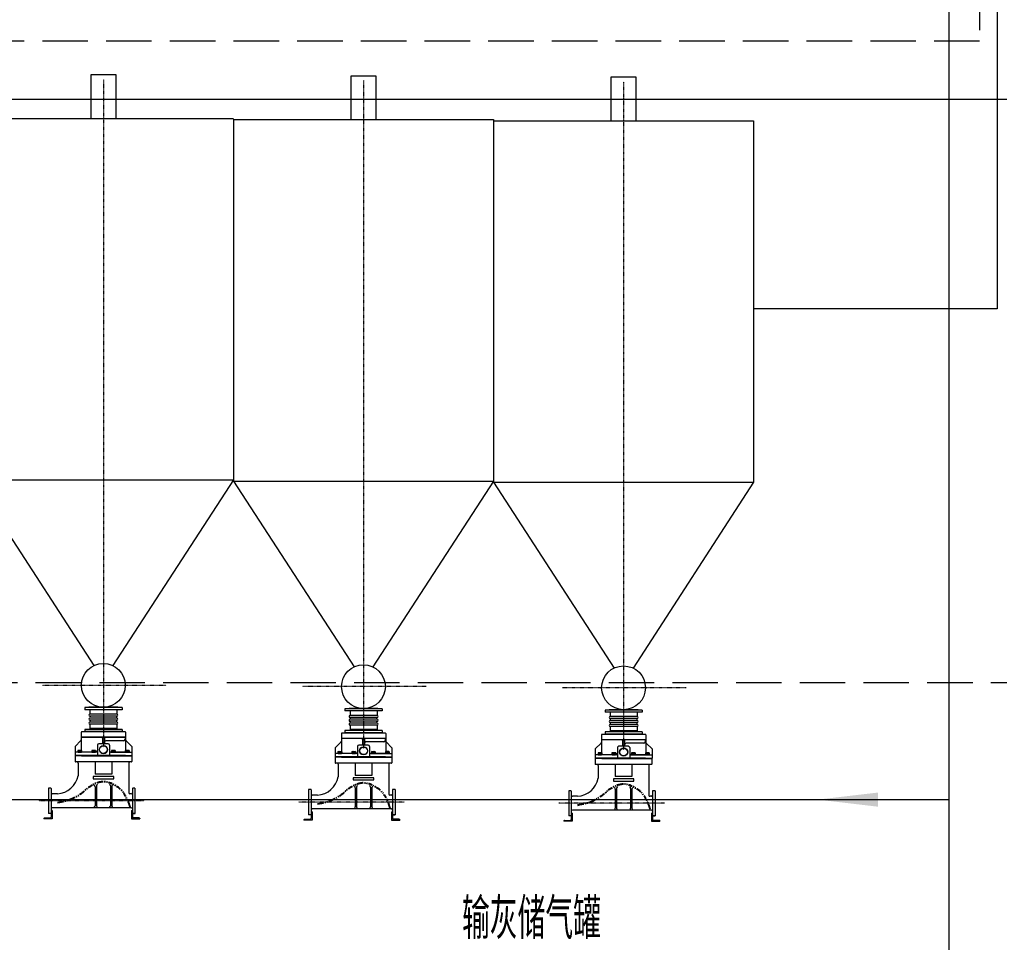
# Model space of a CAD drawing. Header units: millimetres. Extents: x -705761 to 1364679, y -410401 to 446404.
# Drawn here: x -507011 to -496240, y 84231 to 94373 of the extents above; entities that cross this region are included whole.
import ezdxf

# ---------------------------------------------------------------- set-up
doc = ezdxf.new("R2010")
doc.units = ezdxf.units.MM
for name, pattern in [('DASH', [0.35, 0.25, -0.1]), ('DGN Style 4', [2.461354, 1.229908, -0.614954, 0.001537, -0.614954]), ('PHANTOM', [63.5, 31.75, -6.35, 6.35, -6.35, 6.35, -6.35]), ('点画线', [18, 12, -2, 2, -2])]:
    doc.linetypes.add(name, pattern=pattern)
for name, color, linetype, lineweight in [('P', 5, 'PHANTOM', 25), ('中心线层', 1, '点画线', 18), ('图框', 7, 'Continuous', 13), ('细实线', 3, 'Continuous', 30), ('缺省', 7, 'Continuous', 0)]:
    doc.layers.add(name, color=color, linetype=linetype, lineweight=lineweight)
doc.styles.add('H225', font='bsdi_xw.shx', dxfattribs={"width": 0.7, "height": 225, "bigfont": 'bsdi_hz.shx'})

# ---------------------------------------------------------------- blocks, each defined once
blk = doc.blocks.new('CURVE')
at = {"layer": 'P'}
for points in [[(-6.69, 3.62), (-6.59, 3.73), (-6.43, 3.89)], [(-6.16, 4.14), (-6.03, 4.25), (-5.83, 4.42), (-5.61, 4.59), (-5.4, 4.75), (-5.17, 4.91), (-4.94, 5.06), (-4.73, 5.2)], [(-4.41, 5.4), (-4.24, 5.5), (-4.09, 5.59)], [(-3.76, 5.77), (-3.56, 5.89), (-3.43, 5.95)], [(-3.1, 6.12), (-2.88, 6.21), (-2.66, 6.31), (-2.45, 6.39), (-2.23, 6.47), (-2.02, 6.53), (-1.81, 6.59), (-1.78, 6.6)], [(-1.42, 6.69), (-1.41, 6.69), (-1.23, 6.73), (-1.06, 6.76), (-1.05, 6.77)], [(-0.68, 6.83), (-0.62, 6.84), (-0.5, 6.86), (-0.39, 6.88), (-0.31, 6.88)], [(0.07, 6.9), (0.09, 6.9), (0.19, 6.9), (0.29, 6.89), (0.39, 6.88), (0.5, 6.86), (0.62, 6.84), (0.76, 6.82), (0.9, 6.79), (1.06, 6.76), (1.23, 6.73), (1.41, 6.69), (1.61, 6.64), (1.81, 6.59), (2.02, 6.53), (2.23, 6.47), (2.4, 6.41)], [(2.75, 6.27), (2.88, 6.21), (3.09, 6.12)], [(3.43, 5.95), (3.56, 5.89), (3.77, 5.77)], [(4.1, 5.59), (4.24, 5.5), (4.48, 5.36), (4.71, 5.22), (4.94, 5.07), (5.16, 4.92), (5.37, 4.78), (5.53, 4.67)], [(5.83, 4.44), (5.92, 4.37), (6.08, 4.25), (6.13, 4.21)], [(6.41, 3.96), (6.45, 3.92), (6.57, 3.81), (6.69, 3.7), (6.69, 3.69)], [(-8.78, 0.19), (-8.68, 0.4), (-8.62, 0.53)], [(-8.46, 0.87), (-8.34, 1.1), (-8.29, 1.2)], [(-8.12, 1.54), (-8.11, 1.55), (-7.99, 1.76), (-7.87, 1.98), (-7.75, 2.19), (-7.62, 2.39), (-7.49, 2.59), (-7.4, 2.73)], [(-7.17, 3.04), (-7.07, 3.18), (-6.94, 3.34)], [(6.97, 3.44), (7.11, 3.32), (7.28, 3.17), (7.46, 3.02), (7.65, 2.87), (7.85, 2.71), (8.06, 2.56), (8.27, 2.41), (8.48, 2.26), (8.61, 2.17)], [(8.93, 1.96), (9.14, 1.84), (9.26, 1.76)], [(9.59, 1.57), (9.81, 1.45), (9.92, 1.39)], [(10.26, 1.21), (10.29, 1.2), (10.53, 1.07), (10.79, 0.94), (11.05, 0.81), (11.32, 0.69), (11.61, 0.56), (11.91, 0.44), (12.22, 0.32), (12.54, 0.2), (12.56, 0.2)], [(12.92, 0.08), (13.26, -0.02), (13.28, -0.02)], [(-9.68, -2.16), (-9.6, -2.04), (-9.53, -1.9), (-9.46, -1.74), (-9.4, -1.57), (-9.35, -1.38), (-9.29, -1.19), (-9.23, -0.98), (-9.16, -0.76), (-9.08, -0.53), (-8.99, -0.3), (-8.93, -0.15)], [(13.64, -0.12), (13.67, -0.13), (14.01, -0.21)], [(14.38, -0.3), (14.63, -0.36), (15.21, -0.49), (15.86, -0.62), (16.6, -0.77)]]:
    blk.add_lwpolyline(points, dxfattribs=at)

msp = doc.modelspace()

# ---------------------------------------------------------------- linework, layer by layer
at = {"color": 4, "lineweight": 15}
for p, q in [((-496794.7, 94771.19), (-496794.7, 85799.88)), ((-516607.79, 85799.88), (-496794.7, 85799.88)), ((-496794.7, 85799.88), (-496794.7, 76644.51))]:
    msp.add_line(p, q, dxfattribs=at)
at = {"lineweight": 15}
for p, q in [((-511668.32, 93499.71), (-492241.45, 93499.71)), ((-507519.08, 93286.56), (-504660.22, 93286.56)), ((-504660.22, 93273.24), (-504660.22, 89314.19)), ((-504660.22, 93273.24), (-501801.36, 93273.24)), ((-504660.22, 93273.24), (-504660.22, 89300.87)), ((-501801.36, 93273.24), (-501801.36, 89300.87)), ((-501801.36, 93259.92), (-501801.36, 89300.87)), ((-501801.36, 93259.92), (-498942.49, 93259.92)), ((-501801.36, 93259.92), (-501801.36, 89287.55)), ((-498942.49, 93259.92), (-498942.49, 89287.55)), ((-507519.08, 89314.19), (-506193.61, 87272.67)), ((-507519.08, 89314.19), (-504660.22, 89314.19)), ((-504660.22, 89314.19), (-505985.69, 87272.67)), ((-504660.22, 89300.87), (-503334.75, 87259.35)), ((-504660.22, 89300.87), (-501801.36, 89300.87)), ((-501801.36, 89300.87), (-503126.83, 87259.35)), ((-501801.36, 89287.55), (-500475.88, 87246.03)), ((-501801.36, 89287.55), (-498942.49, 89287.55)), ((-498942.49, 89287.55), (-500267.97, 87246.03)), ((-505885.06, 86811.36), (-506293.06, 86811.36)), ((-506293.06, 86811.36), (-506293.06, 86787.36)), ((-505930.65, 86814.96), (-506248.65, 86814.96)), ((-506248.65, 86814.96), (-506248.65, 86811.36)), ((-505930.65, 86814.96), (-505930.65, 86811.36)), ((-505885.06, 86811.36), (-505885.06, 86787.36)), ((-505885.06, 86787.36), (-506293.06, 86787.36)), ((-506237.54, 86787.36), (-506237.54, 86738.86)), ((-505940.58, 86738.86), (-506237.54, 86738.86)), ((-505940.58, 86717.26), (-506237.54, 86717.26)), ((-505940.58, 86787.36), (-505940.58, 86738.86)), ((-503026.2, 86798.04), (-503434.2, 86798.04)), ((-503434.2, 86798.04), (-503434.2, 86774.04)), ((-503026.2, 86774.04), (-503434.2, 86774.04)), ((-503071.79, 86801.64), (-503389.79, 86801.64)), ((-503389.79, 86801.64), (-503389.79, 86798.04)), ((-503378.68, 86774.04), (-503378.68, 86725.54)), ((-503081.71, 86725.54), (-503378.68, 86725.54)), ((-503081.71, 86703.94), (-503378.68, 86703.94)), ((-503081.71, 86774.04), (-503081.71, 86725.54)), ((-503071.79, 86801.64), (-503071.79, 86798.04)), ((-503026.2, 86798.04), (-503026.2, 86774.04)), ((-500167.33, 86784.72), (-500575.33, 86784.72)), ((-500575.33, 86784.72), (-500575.33, 86760.72)), ((-500167.33, 86760.72), (-500575.33, 86760.72)), ((-500212.93, 86788.32), (-500530.93, 86788.32)), ((-500530.93, 86788.32), (-500530.93, 86784.72)), ((-500519.81, 86760.72), (-500519.81, 86712.22)), ((-500222.85, 86712.22), (-500519.81, 86712.22)), ((-500222.85, 86760.72), (-500222.85, 86712.22)), ((-500212.93, 86788.32), (-500212.93, 86784.72)), ((-500167.33, 86784.72), (-500167.33, 86760.72)), ((-505940.58, 86695.66), (-506237.54, 86695.66)), ((-505940.58, 86674.06), (-506237.54, 86674.06)), ((-505940.58, 86652.46), (-506237.54, 86652.46)), ((-506237.54, 86630.86), (-506237.54, 86571.36)), ((-505940.58, 86630.86), (-506237.54, 86630.86)), ((-505940.58, 86630.86), (-505940.58, 86571.36)), ((-503081.71, 86682.34), (-503378.68, 86682.34)), ((-503081.71, 86660.74), (-503378.68, 86660.74)), ((-503081.71, 86639.14), (-503378.68, 86639.14)), ((-503378.68, 86617.54), (-503378.68, 86558.04)), ((-503081.71, 86617.54), (-503378.68, 86617.54)), ((-503081.71, 86617.54), (-503081.71, 86558.04)), ((-500222.85, 86690.62), (-500519.81, 86690.62)), ((-500222.85, 86669.02), (-500519.81, 86669.02)), ((-500222.85, 86647.42), (-500519.81, 86647.42)), ((-500222.85, 86625.82), (-500519.81, 86625.82)), ((-500519.81, 86604.22), (-500519.81, 86544.72)), ((-500222.85, 86604.22), (-500519.81, 86604.22)), ((-500222.85, 86604.22), (-500222.85, 86544.72)), ((-506332.9, 86539.95), (-506332.9, 86536.44)), ((-506332.9, 86539.95), (-506332.9, 86536.44)), ((-506332.9, 86536.44), (-506332.9, 86526.08)), ((-506332.9, 86526.08), (-506332.9, 86484.99)), ((-506332.9, 86492.89), (-506332.9, 86484.99)), ((-505849.03, 86543.76), (-506329.09, 86543.76)), ((-505885.06, 86571.36), (-506293.06, 86571.36)), ((-506293.06, 86571.36), (-506293.06, 86547.36)), ((-505885.06, 86547.36), (-506293.06, 86547.36)), ((-505940.58, 86582.86), (-506237.54, 86582.86)), ((-505885.06, 86571.36), (-505885.06, 86547.36)), ((-505845.22, 86539.95), (-505845.22, 86536.44)), ((-505845.22, 86539.95), (-505845.22, 86536.44)), ((-505845.22, 86536.44), (-505845.22, 86526.08)), ((-505845.22, 86526.08), (-505845.22, 86484.99)), ((-503474.04, 86526.63), (-503474.04, 86523.12)), ((-503474.04, 86526.63), (-503474.04, 86523.12)), ((-503474.04, 86523.12), (-503474.04, 86512.76)), ((-503474.04, 86512.76), (-503474.04, 86471.67)), ((-502990.17, 86530.44), (-503470.23, 86530.44)), ((-503026.2, 86558.04), (-503434.2, 86558.04)), ((-503434.2, 86558.04), (-503434.2, 86534.04)), ((-503026.2, 86534.04), (-503434.2, 86534.04)), ((-503081.71, 86569.54), (-503378.68, 86569.54)), ((-503026.2, 86558.04), (-503026.2, 86534.04)), ((-502986.36, 86526.63), (-502986.36, 86523.12)), ((-502986.36, 86526.63), (-502986.36, 86523.12)), ((-502986.36, 86523.12), (-502986.36, 86512.76)), ((-502986.36, 86512.76), (-502986.36, 86471.67)), ((-500615.17, 86513.31), (-500615.17, 86509.8)), ((-500615.17, 86513.31), (-500615.17, 86509.8)), ((-500615.17, 86509.8), (-500615.17, 86499.44)), ((-500615.17, 86499.44), (-500615.17, 86458.35)), ((-500131.3, 86517.12), (-500611.36, 86517.12)), ((-500167.33, 86544.72), (-500575.33, 86544.72)), ((-500575.33, 86544.72), (-500575.33, 86520.72)), ((-500167.33, 86520.72), (-500575.33, 86520.72)), ((-500222.85, 86556.22), (-500519.81, 86556.22)), ((-500167.33, 86544.72), (-500167.33, 86520.72)), ((-500127.49, 86513.31), (-500127.49, 86509.8)), ((-500127.49, 86513.31), (-500127.49, 86509.8)), ((-500127.49, 86509.8), (-500127.49, 86499.44)), ((-500127.49, 86499.44), (-500127.49, 86458.35)), ((-506336.25, 86448.17), (-506401.48, 86382.94)), ((-506401.48, 86382.94), (-506401.48, 86320.51)), ((-505845.22, 86484.99), (-506332.9, 86484.99)), ((-505845.22, 86483.16), (-506332.9, 86483.16)), ((-506332.9, 86483.16), (-506332.9, 86340.61)), ((-506155.73, 86397.66), (-506155.73, 86283.36)), ((-506037.62, 86412.9), (-506140.49, 86412.9)), ((-506100.49, 86475.54), (-506100.49, 86412.9)), ((-506077.63, 86475.54), (-506077.63, 86412.9)), ((-505866.86, 86446.96), (-506062.39, 86446.96)), ((-506022.38, 86397.66), (-506022.38, 86283.36)), ((-505851.62, 86483.16), (-505851.62, 86462.2)), ((-505845.22, 86483.16), (-505845.22, 86340.61)), ((-505841.87, 86448.17), (-505776.64, 86382.94)), ((-505776.64, 86382.94), (-505776.64, 86320.51)), ((-503477.38, 86434.85), (-503542.62, 86369.62)), ((-503474.04, 86479.57), (-503474.04, 86471.67)), ((-502986.36, 86471.67), (-503474.04, 86471.67)), ((-502986.36, 86469.84), (-503474.04, 86469.84)), ((-503474.04, 86469.84), (-503474.04, 86327.29)), ((-503296.87, 86384.34), (-503296.87, 86270.04)), ((-503178.76, 86399.58), (-503281.63, 86399.58)), ((-503241.63, 86462.22), (-503241.63, 86399.58)), ((-503218.77, 86462.22), (-503218.77, 86399.58)), ((-503007.99, 86433.64), (-503203.53, 86433.64)), ((-503163.52, 86384.34), (-503163.52, 86270.04)), ((-502992.75, 86469.84), (-502992.75, 86448.88)), ((-502986.36, 86469.84), (-502986.36, 86327.29)), ((-502983.01, 86434.85), (-502917.78, 86369.62)), ((-500618.52, 86421.53), (-500683.75, 86356.3)), ((-500615.17, 86466.25), (-500615.17, 86458.35)), ((-500127.49, 86458.35), (-500615.17, 86458.35)), ((-500127.49, 86456.52), (-500615.17, 86456.52)), ((-500615.17, 86456.52), (-500615.17, 86313.97)), ((-500319.9, 86386.26), (-500422.77, 86386.26)), ((-500382.76, 86448.9), (-500382.76, 86386.26)), ((-500359.9, 86448.9), (-500359.9, 86386.26)), ((-500149.13, 86420.32), (-500344.66, 86420.32)), ((-500133.89, 86456.52), (-500133.89, 86435.56)), ((-500127.49, 86456.52), (-500127.49, 86313.97)), ((-500124.15, 86421.53), (-500058.91, 86356.3)), ((-506401.48, 86320.51), (-506401.48, 86283.36)), ((-506401.48, 86320.51), (-506401.48, 86283.36)), ((-506170.97, 86320.51), (-506401.48, 86320.51)), ((-506401.48, 86306.22), (-506401.48, 86283.36)), ((-505848.24, 86283.36), (-506401.48, 86283.36)), ((-506401.06, 86279.76), (-506401.06, 86217.36)), ((-505777.06, 86279.76), (-506401.06, 86279.76)), ((-506367.59, 86340.61), (-506370.38, 86339)), ((-506370.38, 86339), (-506370.38, 86325.01)), ((-506370.38, 86339), (-506328.81, 86339)), ((-506370.38, 86325.01), (-506328.81, 86325.01)), ((-506367.59, 86340.61), (-506331.59, 86340.61)), ((-506367.59, 86325.01), (-506331.59, 86325.01)), ((-506367.59, 86320.51), (-506367.59, 86325.01)), ((-506367.59, 86320.51), (-506331.59, 86320.51)), ((-506359.99, 86339), (-506359.99, 86325.01)), ((-506350.7, 86325.01), (-506348.13, 86320.51)), ((-506349.59, 86325.01), (-506331.59, 86325.01)), ((-506339.2, 86339), (-506339.2, 86325.01)), ((-506331.59, 86340.61), (-506328.81, 86339)), ((-506331.59, 86325.01), (-506331.59, 86320.51)), ((-506329.88, 86283.36), (-505776.64, 86283.36)), ((-506329.88, 86279.76), (-505777.06, 86279.76)), ((-506328.81, 86339), (-506328.81, 86325.01)), ((-506214.98, 86340.61), (-506217.76, 86339)), ((-506217.76, 86339), (-506217.76, 86325.01)), ((-506217.76, 86339), (-506176.19, 86339)), ((-506217.76, 86325.01), (-506176.19, 86325.01)), ((-506214.98, 86340.61), (-506178.98, 86340.61)), ((-506214.98, 86325.01), (-506178.98, 86325.01)), ((-506214.98, 86320.51), (-506214.98, 86325.01)), ((-506214.98, 86320.51), (-506178.98, 86320.51)), ((-506207.37, 86339), (-506207.37, 86325.01)), ((-506198.08, 86325.01), (-506195.51, 86320.51)), ((-506196.98, 86325.01), (-506178.98, 86325.01)), ((-506186.58, 86339), (-506186.58, 86325.01)), ((-506178.98, 86340.61), (-506176.19, 86339)), ((-506178.98, 86325.01), (-506178.98, 86320.51)), ((-506176.19, 86339), (-506176.19, 86325.01)), ((-505848.24, 86320.51), (-506007.14, 86320.51)), ((-506007.14, 86320.51), (-505776.64, 86320.51)), ((-505999.14, 86340.61), (-506001.93, 86339)), ((-506001.93, 86339), (-506001.93, 86325.01)), ((-506001.93, 86339), (-505960.36, 86339)), ((-506001.93, 86325.01), (-505960.36, 86325.01)), ((-505999.14, 86340.61), (-505963.14, 86340.61)), ((-505999.14, 86325.01), (-505963.14, 86325.01)), ((-505999.14, 86320.51), (-505999.14, 86325.01)), ((-505999.14, 86320.51), (-505963.14, 86320.51)), ((-505991.53, 86339), (-505991.53, 86325.01)), ((-505982.25, 86325.01), (-505979.68, 86320.51)), ((-505981.14, 86325.01), (-505963.14, 86325.01)), ((-505970.75, 86339), (-505970.75, 86325.01)), ((-505963.14, 86340.61), (-505960.36, 86339)), ((-505963.14, 86325.01), (-505963.14, 86320.51)), ((-505960.36, 86339), (-505960.36, 86325.01)), ((-505846.52, 86340.61), (-505849.31, 86339)), ((-505848.24, 86339.62), (-505849.31, 86339)), ((-505849.31, 86339), (-505849.31, 86325.01)), ((-505849.31, 86339), (-505848.24, 86339)), ((-505807.74, 86339), (-505849.31, 86339)), ((-505849.31, 86339), (-505849.31, 86325.01)), ((-505849.31, 86325.01), (-505848.24, 86325.01)), ((-505807.74, 86325.01), (-505849.31, 86325.01)), ((-505810.52, 86340.61), (-505846.52, 86340.61)), ((-505828.52, 86325.01), (-505846.52, 86325.01)), ((-505846.52, 86325.01), (-505846.52, 86320.51)), ((-505810.52, 86325.01), (-505846.52, 86325.01)), ((-505810.52, 86320.51), (-505846.52, 86320.51)), ((-505838.92, 86339), (-505838.92, 86325.01)), ((-505827.42, 86325.01), (-505829.99, 86320.51)), ((-505818.13, 86339), (-505818.13, 86325.01)), ((-505810.52, 86340.61), (-505807.74, 86339)), ((-505810.52, 86320.51), (-505810.52, 86325.01)), ((-505807.74, 86339), (-505807.74, 86325.01)), ((-505777.06, 86279.76), (-505777.06, 86217.36)), ((-505776.64, 86320.51), (-505776.64, 86283.36)), ((-505776.64, 86320.51), (-505776.64, 86283.36)), ((-505776.64, 86306.22), (-505776.64, 86283.36)), ((-503542.62, 86369.62), (-503542.62, 86307.19)), ((-503542.62, 86307.19), (-503542.62, 86270.04)), ((-503542.62, 86307.19), (-503542.62, 86270.04)), ((-503312.11, 86307.19), (-503542.62, 86307.19)), ((-503542.62, 86292.9), (-503542.62, 86270.04)), ((-503508.73, 86327.29), (-503511.52, 86325.68)), ((-503511.52, 86325.68), (-503511.52, 86311.69)), ((-503511.52, 86325.68), (-503469.95, 86325.68)), ((-503511.52, 86311.69), (-503469.95, 86311.69)), ((-503508.73, 86327.29), (-503472.73, 86327.29)), ((-503508.73, 86311.69), (-503472.73, 86311.69)), ((-503508.73, 86307.19), (-503508.73, 86311.69)), ((-503508.73, 86307.19), (-503472.73, 86307.19)), ((-503501.12, 86325.68), (-503501.12, 86311.69)), ((-503491.84, 86311.69), (-503489.27, 86307.19)), ((-503490.73, 86311.69), (-503472.73, 86311.69)), ((-503480.34, 86325.68), (-503480.34, 86311.69)), ((-503472.73, 86327.29), (-503469.95, 86325.68)), ((-503472.73, 86311.69), (-503472.73, 86307.19)), ((-503469.95, 86325.68), (-503469.95, 86311.69)), ((-503356.11, 86327.29), (-503358.9, 86325.68)), ((-503358.9, 86325.68), (-503358.9, 86311.69)), ((-503358.9, 86325.68), (-503317.33, 86325.68)), ((-503358.9, 86311.69), (-503317.33, 86311.69)), ((-503356.11, 86327.29), (-503320.11, 86327.29)), ((-503356.11, 86311.69), (-503320.11, 86311.69)), ((-503356.11, 86307.19), (-503356.11, 86311.69)), ((-503356.11, 86307.19), (-503320.11, 86307.19)), ((-503348.51, 86325.68), (-503348.51, 86311.69)), ((-503339.22, 86311.69), (-503336.65, 86307.19)), ((-503338.11, 86311.69), (-503320.11, 86311.69)), ((-503327.72, 86325.68), (-503327.72, 86311.69)), ((-503320.11, 86327.29), (-503317.33, 86325.68)), ((-503320.11, 86311.69), (-503320.11, 86307.19)), ((-503317.33, 86325.68), (-503317.33, 86311.69)), ((-502989.38, 86307.19), (-503148.28, 86307.19)), ((-503148.28, 86307.19), (-502917.78, 86307.19)), ((-503140.28, 86327.29), (-503143.06, 86325.68)), ((-503143.06, 86325.68), (-503143.06, 86311.69)), ((-503143.06, 86325.68), (-503101.49, 86325.68)), ((-503143.06, 86311.69), (-503101.49, 86311.69)), ((-503140.28, 86327.29), (-503104.28, 86327.29)), ((-503140.28, 86311.69), (-503104.28, 86311.69)), ((-503140.28, 86307.19), (-503140.28, 86311.69)), ((-503140.28, 86307.19), (-503104.28, 86307.19)), ((-503132.67, 86325.68), (-503132.67, 86311.69)), ((-503123.39, 86311.69), (-503120.82, 86307.19)), ((-503122.28, 86311.69), (-503104.28, 86311.69)), ((-503111.89, 86325.68), (-503111.89, 86311.69)), ((-503104.28, 86327.29), (-503101.49, 86325.68)), ((-503104.28, 86311.69), (-503104.28, 86307.19)), ((-503101.49, 86325.68), (-503101.49, 86311.69)), ((-502987.66, 86327.29), (-502990.45, 86325.68)), ((-502989.38, 86326.3), (-502990.45, 86325.68)), ((-502990.45, 86325.68), (-502990.45, 86311.69)), ((-502990.45, 86325.68), (-502989.38, 86325.68)), ((-502948.88, 86325.68), (-502990.45, 86325.68)), ((-502990.45, 86325.68), (-502990.45, 86311.69)), ((-502990.45, 86311.69), (-502989.38, 86311.69)), ((-502948.88, 86311.69), (-502990.45, 86311.69)), ((-502951.66, 86327.29), (-502987.66, 86327.29)), ((-502969.66, 86311.69), (-502987.66, 86311.69)), ((-502987.66, 86311.69), (-502987.66, 86307.19)), ((-502951.66, 86311.69), (-502987.66, 86311.69)), ((-502951.66, 86307.19), (-502987.66, 86307.19)), ((-502980.05, 86325.68), (-502980.05, 86311.69)), ((-502968.55, 86311.69), (-502971.12, 86307.19)), ((-502959.27, 86325.68), (-502959.27, 86311.69)), ((-502951.66, 86327.29), (-502948.88, 86325.68)), ((-502951.66, 86307.19), (-502951.66, 86311.69)), ((-502948.88, 86325.68), (-502948.88, 86311.69)), ((-502917.78, 86369.62), (-502917.78, 86307.19)), ((-502917.78, 86307.19), (-502917.78, 86270.04)), ((-502917.78, 86307.19), (-502917.78, 86270.04)), ((-502917.78, 86292.9), (-502917.78, 86270.04)), ((-500683.75, 86356.3), (-500683.75, 86293.87)), ((-500683.75, 86293.87), (-500683.75, 86256.72)), ((-500683.75, 86293.87), (-500683.75, 86256.72)), ((-500453.25, 86293.87), (-500683.75, 86293.87)), ((-500683.75, 86279.58), (-500683.75, 86256.72)), ((-500649.87, 86313.97), (-500652.65, 86312.36)), ((-500652.65, 86312.36), (-500652.65, 86298.37)), ((-500652.65, 86312.36), (-500611.08, 86312.36)), ((-500652.65, 86298.37), (-500611.08, 86298.37)), ((-500649.87, 86313.97), (-500613.87, 86313.97)), ((-500649.87, 86298.37), (-500613.87, 86298.37)), ((-500649.87, 86293.87), (-500649.87, 86298.37)), ((-500649.87, 86293.87), (-500613.87, 86293.87)), ((-500642.26, 86312.36), (-500642.26, 86298.37)), ((-500632.97, 86298.37), (-500630.41, 86293.87)), ((-500631.87, 86298.37), (-500613.87, 86298.37)), ((-500621.48, 86312.36), (-500621.48, 86298.37)), ((-500613.87, 86313.97), (-500611.08, 86312.36)), ((-500613.87, 86298.37), (-500613.87, 86293.87)), ((-500611.08, 86312.36), (-500611.08, 86298.37)), ((-500497.25, 86313.97), (-500500.03, 86312.36)), ((-500500.03, 86312.36), (-500500.03, 86298.37)), ((-500500.03, 86312.36), (-500458.47, 86312.36)), ((-500500.03, 86298.37), (-500458.47, 86298.37)), ((-500497.25, 86313.97), (-500461.25, 86313.97)), ((-500497.25, 86298.37), (-500461.25, 86298.37)), ((-500497.25, 86293.87), (-500497.25, 86298.37)), ((-500497.25, 86293.87), (-500461.25, 86293.87)), ((-500489.64, 86312.36), (-500489.64, 86298.37)), ((-500480.36, 86298.37), (-500477.79, 86293.87)), ((-500479.25, 86298.37), (-500461.25, 86298.37)), ((-500468.86, 86312.36), (-500468.86, 86298.37)), ((-500461.25, 86313.97), (-500458.47, 86312.36)), ((-500461.25, 86298.37), (-500461.25, 86293.87)), ((-500458.47, 86312.36), (-500458.47, 86298.37)), ((-500438.01, 86371.02), (-500438.01, 86256.72)), ((-500304.66, 86371.02), (-500304.66, 86256.72)), ((-500130.51, 86293.87), (-500289.42, 86293.87)), ((-500289.42, 86293.87), (-500058.91, 86293.87)), ((-500281.42, 86313.97), (-500284.2, 86312.36)), ((-500284.2, 86312.36), (-500284.2, 86298.37)), ((-500284.2, 86312.36), (-500242.63, 86312.36)), ((-500284.2, 86298.37), (-500242.63, 86298.37)), ((-500281.42, 86313.97), (-500245.42, 86313.97)), ((-500281.42, 86298.37), (-500245.42, 86298.37)), ((-500281.42, 86293.87), (-500281.42, 86298.37)), ((-500281.42, 86293.87), (-500245.42, 86293.87)), ((-500273.81, 86312.36), (-500273.81, 86298.37)), ((-500264.52, 86298.37), (-500261.95, 86293.87)), ((-500263.42, 86298.37), (-500245.42, 86298.37)), ((-500253.02, 86312.36), (-500253.02, 86298.37)), ((-500245.42, 86313.97), (-500242.63, 86312.36)), ((-500245.42, 86298.37), (-500245.42, 86293.87)), ((-500242.63, 86312.36), (-500242.63, 86298.37)), ((-500128.8, 86313.97), (-500131.58, 86312.36)), ((-500130.51, 86312.98), (-500131.58, 86312.36)), ((-500131.58, 86312.36), (-500131.58, 86298.37)), ((-500131.58, 86312.36), (-500130.51, 86312.36)), ((-500090.01, 86312.36), (-500131.58, 86312.36)), ((-500131.58, 86312.36), (-500131.58, 86298.37)), ((-500131.58, 86298.37), (-500130.51, 86298.37)), ((-500090.01, 86298.37), (-500131.58, 86298.37)), ((-500092.8, 86313.97), (-500128.8, 86313.97)), ((-500110.8, 86298.37), (-500128.8, 86298.37)), ((-500128.8, 86298.37), (-500128.8, 86293.87)), ((-500092.8, 86298.37), (-500128.8, 86298.37)), ((-500092.8, 86293.87), (-500128.8, 86293.87)), ((-500121.19, 86312.36), (-500121.19, 86298.37)), ((-500109.69, 86298.37), (-500112.26, 86293.87)), ((-500100.41, 86312.36), (-500100.41, 86298.37)), ((-500092.8, 86313.97), (-500090.01, 86312.36)), ((-500092.8, 86293.87), (-500092.8, 86298.37)), ((-500090.01, 86312.36), (-500090.01, 86298.37)), ((-500058.91, 86356.3), (-500058.91, 86293.87)), ((-500058.91, 86293.87), (-500058.91, 86256.72)), ((-500058.91, 86293.87), (-500058.91, 86256.72)), ((-500058.91, 86279.58), (-500058.91, 86256.72)), ((-506379.43, 86213.76), (-506397.46, 86213.76)), ((-505780.66, 86213.76), (-506379.43, 86213.76)), ((-506367.43, 86201.76), (-506367.43, 86063.11)), ((-506180.26, 86213.76), (-506180.26, 86079.35)), ((-505997.86, 86213.76), (-505997.86, 86079.35)), ((-505810.69, 86201.76), (-505810.69, 85874.77)), ((-502989.38, 86270.04), (-503542.62, 86270.04)), ((-503542.2, 86266.44), (-503542.2, 86204.04)), ((-502918.2, 86266.44), (-503542.2, 86266.44)), ((-503520.57, 86200.44), (-503538.6, 86200.44)), ((-502921.8, 86200.44), (-503520.57, 86200.44)), ((-503508.57, 86188.44), (-503508.57, 86049.79)), ((-503471.02, 86270.04), (-502917.78, 86270.04)), ((-503471.02, 86266.44), (-502918.2, 86266.44)), ((-503321.39, 86200.44), (-503321.39, 86066.03)), ((-503139, 86200.44), (-503139, 86066.03)), ((-502951.82, 86188.44), (-502951.82, 85861.45)), ((-502918.2, 86266.44), (-502918.2, 86204.04)), ((-500130.51, 86256.72), (-500683.75, 86256.72)), ((-500683.33, 86253.12), (-500683.33, 86190.72)), ((-500059.33, 86253.12), (-500683.33, 86253.12)), ((-500661.71, 86187.12), (-500679.73, 86187.12)), ((-500062.93, 86187.12), (-500661.71, 86187.12)), ((-500649.71, 86175.12), (-500649.71, 86036.47)), ((-500612.15, 86256.72), (-500058.91, 86256.72)), ((-500612.15, 86253.12), (-500059.33, 86253.12)), ((-500462.53, 86187.12), (-500462.53, 86052.71)), ((-500280.14, 86187.12), (-500280.14, 86052.71)), ((-500092.96, 86175.12), (-500092.96, 85848.13)), ((-500059.33, 86253.12), (-500059.33, 86190.72)), ((-505997.86, 86079.35), (-506180.26, 86079.35)), ((-503139, 86066.03), (-503321.39, 86066.03)), ((-506165.87, 85950.27), (-506165.87, 85733.11)), ((-506012.25, 85950.27), (-506012.25, 85733.11)), ((-500280.14, 86052.71), (-500462.53, 86052.71)), ((-506667.45, 85924.57), (-506692.73, 85924.57)), ((-506692.73, 85924.57), (-506692.73, 85647.36)), ((-506663.85, 85920.97), (-506663.85, 85874.77)), ((-506663.85, 85874.77), (-506663.85, 85650.95)), ((-506594.81, 85862.76), (-506651.85, 85862.76)), ((-506180.26, 85941.42), (-506180.26, 85733.11)), ((-505997.86, 85941.42), (-505997.86, 85733.11)), ((-505783.07, 85862.76), (-505798.68, 85862.76)), ((-505771.06, 85920.97), (-505771.06, 85874.77)), ((-505771.06, 85874.77), (-505771.06, 85650.95)), ((-505742.56, 85924.57), (-505767.46, 85924.57)), ((-505742.56, 85924.57), (-505742.56, 85647.36)), ((-503808.59, 85911.25), (-503833.87, 85911.25)), ((-503833.87, 85911.25), (-503833.87, 85634.04)), ((-503804.99, 85907.65), (-503804.99, 85861.45)), ((-503804.99, 85861.45), (-503804.99, 85637.63)), ((-503735.95, 85849.44), (-503792.98, 85849.44)), ((-503321.39, 85928.1), (-503321.39, 85719.79)), ((-503307.01, 85936.95), (-503307.01, 85719.79)), ((-503153.39, 85936.95), (-503153.39, 85719.79)), ((-503139, 85928.1), (-503139, 85719.79)), ((-502924.2, 85849.44), (-502939.81, 85849.44)), ((-502912.19, 85907.65), (-502912.19, 85861.45)), ((-502912.19, 85861.45), (-502912.19, 85637.63)), ((-502883.7, 85911.25), (-502908.6, 85911.25)), ((-502883.7, 85911.25), (-502883.7, 85634.04)), ((-500949.72, 85897.93), (-500975.01, 85897.93)), ((-500975.01, 85897.93), (-500975.01, 85620.72)), ((-500946.13, 85894.33), (-500946.13, 85848.13)), ((-500946.13, 85848.13), (-500946.13, 85624.31)), ((-500462.53, 85914.78), (-500462.53, 85706.47)), ((-500448.14, 85923.63), (-500448.14, 85706.47)), ((-500294.52, 85923.63), (-500294.52, 85706.47)), ((-500280.14, 85914.78), (-500280.14, 85706.47)), ((-500053.33, 85894.33), (-500053.33, 85848.13)), ((-500053.33, 85848.13), (-500053.33, 85624.31)), ((-500024.83, 85897.93), (-500049.74, 85897.93)), ((-500024.83, 85897.93), (-500024.83, 85620.72)), ((-500877.09, 85836.12), (-500934.12, 85836.12)), ((-500065.34, 85836.12), (-500080.95, 85836.12)), ((-506667.45, 85647.36), (-506692.73, 85647.36)), ((-506663.85, 85672.56), (-506663.85, 85607.76)), ((-506654.25, 85678.56), (-506657.85, 85678.56)), ((-506654.25, 85678.56), (-506654.25, 85602.96)), ((-505783.07, 85710.36), (-506651.85, 85710.36)), ((-505780.66, 85678.56), (-505780.66, 85602.96)), ((-505780.66, 85678.56), (-505777.06, 85678.56)), ((-505780.66, 85678.56), (-505780.66, 85602.96)), ((-505780.66, 85678.56), (-505777.06, 85678.56)), ((-505771.06, 85672.56), (-505771.06, 85622.16)), ((-505771.06, 85672.56), (-505771.06, 85607.76)), ((-505742.56, 85647.36), (-505767.46, 85647.36)), ((-505767.46, 85647.36), (-505742.18, 85647.36)), ((-503808.59, 85634.04), (-503833.87, 85634.04)), ((-503804.99, 85659.24), (-503804.99, 85594.44)), ((-503795.39, 85665.24), (-503798.99, 85665.24)), ((-503795.39, 85665.24), (-503795.39, 85589.64)), ((-502924.2, 85697.04), (-503792.98, 85697.04)), ((-502921.79, 85665.24), (-502921.79, 85589.64)), ((-502921.79, 85665.24), (-502918.19, 85665.24)), ((-502921.79, 85665.24), (-502921.79, 85589.64)), ((-502921.79, 85665.24), (-502918.19, 85665.24)), ((-502912.19, 85659.24), (-502912.19, 85608.84)), ((-502912.19, 85659.24), (-502912.19, 85594.44)), ((-502883.7, 85634.04), (-502908.6, 85634.04)), ((-502908.6, 85634.04), (-502883.32, 85634.04)), ((-500946.13, 85645.92), (-500946.13, 85581.12)), ((-500936.53, 85651.92), (-500940.13, 85651.92)), ((-500936.53, 85651.92), (-500936.53, 85576.32)), ((-500065.34, 85683.72), (-500934.12, 85683.72)), ((-500062.93, 85651.92), (-500062.93, 85576.32)), ((-500062.93, 85651.92), (-500059.33, 85651.92)), ((-500062.93, 85651.92), (-500062.93, 85576.32)), ((-500062.93, 85651.92), (-500059.33, 85651.92)), ((-500053.33, 85645.92), (-500053.33, 85595.52)), ((-500053.33, 85645.92), (-500053.33, 85581.12)), ((-506744.25, 85592.16), (-506744.25, 85588.56)), ((-506729.85, 85588.56), (-506744.25, 85588.56)), ((-506738.25, 85598.16), (-506673.45, 85598.16)), ((-506654.25, 85588.56), (-506729.85, 85588.56)), ((-506654.25, 85602.96), (-506654.25, 85588.56)), ((-505780.66, 85602.96), (-505780.66, 85588.56)), ((-505780.66, 85588.56), (-505705.06, 85588.56)), ((-505696.66, 85598.16), (-505761.46, 85598.16)), ((-505705.06, 85588.56), (-505690.66, 85588.56)), ((-505690.66, 85592.16), (-505690.66, 85588.56)), ((-503885.39, 85578.84), (-503885.39, 85575.24)), ((-503870.99, 85575.24), (-503885.39, 85575.24)), ((-503879.39, 85584.84), (-503814.59, 85584.84)), ((-503795.39, 85575.24), (-503870.99, 85575.24)), ((-503795.39, 85589.64), (-503795.39, 85575.24)), ((-502921.79, 85589.64), (-502921.79, 85575.24)), ((-502921.79, 85575.24), (-502846.19, 85575.24)), ((-502837.79, 85584.84), (-502902.59, 85584.84)), ((-502846.19, 85575.24), (-502831.79, 85575.24)), ((-502831.79, 85578.84), (-502831.79, 85575.24)), ((-501026.53, 85565.52), (-501026.53, 85561.92)), ((-501012.13, 85561.92), (-501026.53, 85561.92)), ((-501020.53, 85571.52), (-500955.73, 85571.52)), ((-500936.53, 85561.92), (-501012.13, 85561.92)), ((-500949.72, 85620.72), (-500975.01, 85620.72)), ((-500936.53, 85576.32), (-500936.53, 85561.92)), ((-500062.93, 85576.32), (-500062.93, 85561.92)), ((-500062.93, 85561.92), (-499987.33, 85561.92)), ((-500024.83, 85620.72), (-500049.74, 85620.72)), ((-500049.74, 85620.72), (-500024.45, 85620.72)), ((-499978.93, 85571.52), (-500043.73, 85571.52)), ((-499987.33, 85561.92), (-499972.93, 85561.92)), ((-499972.93, 85565.52), (-499972.93, 85561.92))]:
    msp.add_line(p, q, dxfattribs=at)
for points in [[(-505950.6, 93766.13), (-506228.71, 93766.13), (-506228.71, 93286.56), (-505950.6, 93286.56)], [(-503091.73, 93752.81), (-503369.84, 93752.81), (-503369.84, 93273.24), (-503091.73, 93273.24)], [(-500232.87, 93739.49), (-500510.98, 93739.49), (-500510.98, 93259.92), (-500232.87, 93259.92)]]:
    msp.add_lwpolyline(points, close=True, dxfattribs=at)
for points in [[(-505976.47, 86054.05), (-506201.65, 86054.05), (-506201.65, 86029.24), (-505976.47, 86029.24), (-505976.47, 86054.05)], [(-503117.61, 86040.73), (-503342.79, 86040.73), (-503342.79, 86015.92), (-503117.61, 86015.92), (-503117.61, 86040.73)], [(-500258.74, 86027.41), (-500483.92, 86027.41), (-500483.92, 86002.6), (-500258.74, 86002.6), (-500258.74, 86027.41)]]:
    msp.add_lwpolyline(points, dxfattribs=at)
for centre, radius in [((-506089.65, 87055.62), 240.66), ((-503230.79, 87042.3), 240.66), ((-500371.93, 87028.98), 240.66), ((-506089.06, 86349.35), 45), ((-506089.06, 86349.35), 42), ((-503230.2, 86336.03), 45), ((-503230.2, 86336.03), 42), ((-500371.33, 86322.71), 45), ((-500371.33, 86322.71), 42)]:
    msp.add_circle(centre, radius, dxfattribs=at)
for centre, radius, start, end in [((-506237.54, 86728.06), 10.8, 90, 270), ((-506247.68, 86706.46), 14.81, 313.181418, 46.818582), ((-505930.44, 86706.46), 14.81, 133.181418, 226.818582), ((-505940.58, 86728.06), 10.8, 270, 90), ((-503378.68, 86714.74), 10.8, 90, 270), ((-503388.81, 86693.14), 14.81, 313.181418, 46.818582), ((-503071.58, 86693.14), 14.81, 133.181418, 226.818582), ((-503081.71, 86714.74), 10.8, 270, 90), ((-500519.81, 86701.42), 10.8, 90, 270), ((-500222.85, 86701.42), 10.8, 270, 90), ((-506237.54, 86684.86), 10.8, 90, 270), ((-506237.54, 86641.66), 10.8, 90, 270), ((-506247.68, 86663.26), 14.81, 313.181418, 46.818582), ((-505930.44, 86663.26), 14.81, 133.181418, 226.818582), ((-505940.58, 86684.86), 10.8, 270, 90), ((-505940.58, 86641.66), 10.8, 270, 90), ((-503378.68, 86671.54), 10.8, 90, 270), ((-503378.68, 86628.34), 10.8, 90, 270), ((-503388.81, 86649.94), 14.81, 313.181418, 46.818582), ((-503071.58, 86649.94), 14.81, 133.181418, 226.818582), ((-503081.71, 86671.54), 10.8, 270, 90), ((-503081.71, 86628.34), 10.8, 270, 90), ((-500519.81, 86658.22), 10.8, 90, 270), ((-500519.81, 86615.02), 10.8, 90, 270), ((-500529.95, 86679.82), 14.81, 313.181418, 46.818582), ((-500529.95, 86636.62), 14.81, 313.181418, 46.818582), ((-500212.72, 86679.82), 14.81, 133.181418, 226.818582), ((-500212.72, 86636.62), 14.81, 133.181418, 226.818582), ((-500222.85, 86658.22), 10.8, 270, 90), ((-500222.85, 86615.02), 10.8, 270, 90), ((-506329.09, 86539.95), 3.81, 90, 180), ((-506329.09, 86539.95), 3.81, 90, 180), ((-505849.03, 86539.95), 3.81, 78.029879, 90), ((-505849.03, 86539.95), 3.81, 0, 90), ((-503470.23, 86526.63), 3.81, 90, 180), ((-503470.23, 86526.63), 3.81, 90, 180), ((-502990.17, 86526.63), 3.81, 78.029879, 90), ((-502990.17, 86526.63), 3.81, 0, 90), ((-500611.36, 86513.31), 3.81, 90, 180), ((-500611.36, 86513.31), 3.81, 90, 180), ((-500131.3, 86513.31), 3.81, 78.029879, 90), ((-500131.3, 86513.31), 3.81, 0, 90), ((-506344.33, 86456.25), 11.43, 315, 0), ((-506140.49, 86397.66), 15.24, 90, 180), ((-506108.11, 86475.54), 7.62, 0, 90), ((-506070.01, 86475.54), 7.62, 90, 180), ((-506062.39, 86431.72), 15.24, 90, 180), ((-506037.62, 86397.66), 15.24, 0, 90), ((-505866.86, 86462.2), 15.24, 270, 0), ((-505833.79, 86456.25), 11.43, 180, 225), ((-503485.47, 86442.93), 11.43, 315, 0), ((-503281.63, 86384.34), 15.24, 90, 180), ((-503249.25, 86462.22), 7.62, 0, 90), ((-503211.15, 86462.22), 7.62, 90, 180), ((-503203.53, 86418.4), 15.24, 90, 180), ((-503178.76, 86384.34), 15.24, 0, 90), ((-503007.99, 86448.88), 15.24, 270, 0), ((-502974.93, 86442.93), 11.43, 180, 225), ((-500626.6, 86429.61), 11.43, 315, 0), ((-500422.77, 86371.02), 15.24, 90, 180), ((-500390.38, 86448.9), 7.62, 0, 90), ((-500352.28, 86448.9), 7.62, 90, 180), ((-500344.66, 86405.08), 15.24, 90, 180), ((-500319.9, 86371.02), 15.24, 0, 90), ((-500149.13, 86435.56), 15.24, 270, 0), ((-500116.06, 86429.61), 11.43, 180, 225), ((-506365.18, 86331.41), 9.2, 55.615753, 124.384247), ((-506349.59, 86306.22), 34.39, 72.412046, 107.587954), ((-506334.01, 86331.41), 9.2, 55.615753, 124.384247), ((-506212.56, 86331.41), 9.2, 55.615753, 124.384247), ((-506196.98, 86306.22), 34.39, 72.412046, 107.587954), ((-506181.39, 86331.41), 9.2, 55.615753, 124.384247), ((-506170.97, 86335.75), 15.24, 270, 0), ((-506007.14, 86335.75), 15.24, 180, 270), ((-505996.73, 86331.41), 9.2, 55.615753, 124.384247), ((-505981.14, 86306.22), 34.39, 72.412046, 107.587954), ((-505965.55, 86331.41), 9.2, 55.615753, 124.384247), ((-505844.11, 86331.41), 9.2, 55.615753, 124.384247), ((-505844.11, 86331.41), 9.2, 116.644883, 124.384247), ((-505828.52, 86306.22), 34.39, 72.412046, 107.587954), ((-505812.94, 86331.41), 9.2, 55.615753, 124.384247), ((-503506.32, 86318.09), 9.2, 55.615753, 124.384247), ((-503490.73, 86292.9), 34.39, 72.412046, 107.587954), ((-503475.14, 86318.09), 9.2, 55.615753, 124.384247), ((-503353.7, 86318.09), 9.2, 55.615753, 124.384247), ((-503338.11, 86292.9), 34.39, 72.412046, 107.587954), ((-503322.52, 86318.09), 9.2, 55.615753, 124.384247), ((-503312.11, 86322.43), 15.24, 270, 0), ((-503148.28, 86322.43), 15.24, 180, 270), ((-503137.87, 86318.09), 9.2, 55.615753, 124.384247), ((-503122.28, 86292.9), 34.39, 72.412046, 107.587954), ((-503106.69, 86318.09), 9.2, 55.615753, 124.384247), ((-502985.25, 86318.09), 9.2, 55.615753, 124.384247), ((-502985.25, 86318.09), 9.2, 116.644883, 124.384247), ((-502969.66, 86292.9), 34.39, 72.412046, 107.587954), ((-502954.07, 86318.09), 9.2, 55.615753, 124.384247), ((-500647.46, 86304.77), 9.2, 55.615753, 124.384247), ((-500631.87, 86279.58), 34.39, 72.412046, 107.587954), ((-500616.28, 86304.77), 9.2, 55.615753, 124.384247), ((-500494.84, 86304.77), 9.2, 55.615753, 124.384247), ((-500479.25, 86279.58), 34.39, 72.412046, 107.587954), ((-500463.66, 86304.77), 9.2, 55.615753, 124.384247), ((-500453.25, 86309.11), 15.24, 270, 0), ((-500289.42, 86309.11), 15.24, 180, 270), ((-500279, 86304.77), 9.2, 55.615753, 124.384247), ((-500263.42, 86279.58), 34.39, 72.412046, 107.587954), ((-500247.83, 86304.77), 9.2, 55.615753, 124.384247), ((-500126.39, 86304.77), 9.2, 55.615753, 124.384247), ((-500126.39, 86304.77), 9.2, 116.644883, 124.384247), ((-500110.8, 86279.58), 34.39, 72.412046, 107.587954), ((-500095.21, 86304.77), 9.2, 55.615753, 124.384247), ((-506397.46, 86217.36), 3.6, 180, 270), ((-506379.43, 86201.76), 12, 0, 90), ((-505798.69, 86201.76), 12, 90, 180), ((-505780.66, 86217.36), 3.6, 270, 0), ((-503538.6, 86204.04), 3.6, 180, 270), ((-503520.57, 86188.44), 12, 0, 90), ((-502939.82, 86188.44), 12, 90, 180), ((-502921.8, 86204.04), 3.6, 270, 0), ((-500679.73, 86190.72), 3.6, 180, 270), ((-500661.71, 86175.12), 12, 0, 90), ((-500080.96, 86175.12), 12, 90, 180), ((-500062.93, 86190.72), 3.6, 270, 0), ((-506612.25, 86111.75), 249.6, 274.005213, 348.762536), ((-506204.24, 85941.42), 23.99, 0, 52.551259), ((-506141.88, 85950.27), 23.99, 127.448741, 180), ((-506036.24, 85950.27), 23.99, 0, 52.551259), ((-505973.88, 85941.42), 23.99, 127.448741, 180), ((-503753.39, 86098.43), 249.6, 274.005213, 348.762536), ((-503283.02, 85936.95), 23.99, 127.448741, 180), ((-503177.37, 85936.95), 23.99, 0, 52.551259), ((-500894.52, 86085.11), 249.6, 274.005213, 348.762536), ((-506667.45, 85920.97), 3.6, 0, 90), ((-506651.85, 85874.77), 12.01, 180, 270), ((-505798.68, 85874.77), 12.01, 180, 270), ((-505783.07, 85874.77), 12.01, 270, 0), ((-505767.46, 85920.97), 3.6, 90, 180), ((-503808.59, 85907.65), 3.6, 0, 90), ((-503792.98, 85861.45), 12.01, 180, 270), ((-503345.38, 85928.1), 23.99, 0, 52.551259), ((-503115.01, 85928.1), 23.99, 127.448741, 180), ((-502939.81, 85861.45), 12.01, 180, 270), ((-502924.2, 85861.45), 12.01, 270, 0), ((-502908.6, 85907.65), 3.6, 90, 180), ((-500949.72, 85894.33), 3.6, 0, 90), ((-500934.12, 85848.13), 12.01, 180, 270), ((-500486.52, 85914.78), 23.99, 0, 52.551259), ((-500424.15, 85923.63), 23.99, 127.448741, 180), ((-500318.51, 85923.63), 23.99, 0, 52.551259), ((-500256.15, 85914.78), 23.99, 127.448741, 180), ((-500080.95, 85848.13), 12.01, 180, 270), ((-500065.34, 85848.13), 12.01, 270, 0), ((-500049.74, 85894.33), 3.6, 90, 180), ((-506204.24, 85733.11), 23.99, 307.448741, 0), ((-506141.88, 85733.11), 23.99, 180, 232.551259), ((-506036.24, 85733.11), 23.99, 307.448741, 0), ((-505973.88, 85733.11), 23.99, 180, 232.551259), ((-506667.45, 85650.95), 3.6, 270, 0), ((-506651.85, 85698.35), 12.01, 90, 180), ((-506657.85, 85672.56), 6, 90, 180), ((-505783.07, 85698.35), 12.01, 0, 90), ((-505777.06, 85672.56), 6, 0, 90), ((-505777.06, 85672.56), 6, 0, 90), ((-505767.46, 85650.95), 3.6, 180, 270), ((-505767.46, 85650.95), 3.6, 180, 270), ((-503808.59, 85637.63), 3.6, 270, 0), ((-503792.98, 85685.03), 12.01, 90, 180), ((-503798.99, 85659.24), 6, 90, 180), ((-503345.38, 85719.79), 23.99, 307.448741, 0), ((-503283.02, 85719.79), 23.99, 180, 232.551259), ((-503177.37, 85719.79), 23.99, 307.448741, 0), ((-503115.01, 85719.79), 23.99, 180, 232.551259), ((-502924.2, 85685.03), 12.01, 0, 90), ((-502918.19, 85659.24), 6, 0, 90), ((-502918.19, 85659.24), 6, 0, 90), ((-502908.6, 85637.63), 3.6, 180, 270), ((-502908.6, 85637.63), 3.6, 180, 270), ((-500934.12, 85671.71), 12.01, 90, 180), ((-500940.13, 85645.92), 6, 90, 180), ((-500486.52, 85706.47), 23.99, 307.448741, 0), ((-500424.15, 85706.47), 23.99, 180, 232.551259), ((-500318.51, 85706.47), 23.99, 307.448741, 0), ((-500256.15, 85706.47), 23.99, 180, 232.551259), ((-500065.34, 85671.71), 12.01, 0, 90), ((-500059.33, 85645.92), 6, 0, 90), ((-500059.33, 85645.92), 6, 0, 90), ((-506738.25, 85592.16), 6, 90, 180), ((-506673.45, 85607.76), 9.6, 270, 0), ((-505761.46, 85607.76), 9.6, 180, 270), ((-505696.66, 85592.16), 6, 0, 90), ((-503879.39, 85578.84), 6, 90, 180), ((-503814.59, 85594.44), 9.6, 270, 0), ((-502902.59, 85594.44), 9.6, 180, 270), ((-502837.79, 85578.84), 6, 0, 90), ((-501020.53, 85565.52), 6, 90, 180), ((-500955.73, 85581.12), 9.6, 270, 0), ((-500949.72, 85624.31), 3.6, 270, 0), ((-500049.74, 85624.31), 3.6, 180, 270), ((-500049.74, 85624.31), 3.6, 180, 270), ((-500043.73, 85581.12), 9.6, 180, 270), ((-499978.93, 85565.52), 6, 0, 90)]:
    msp.add_arc(centre, radius, start, end, dxfattribs=at)
at = {"layer": '中心线层', "color": 1, "linetype": 'DGN Style 4', "lineweight": 15, "ltscale": 0.05}
for p, q in [((-506089.65, 93715.99), (-506089.65, 86375.46)), ((-503230.79, 93702.67), (-503230.79, 86362.14)), ((-500371.93, 93689.35), (-500371.93, 86348.82)), ((-505399.68, 87055.62), (-506761.05, 87055.62)), ((-502540.82, 87042.3), (-503902.18, 87042.3)), ((-499681.96, 87028.98), (-501043.32, 87028.98)), ((-505641.31, 85786.56), (-506799.53, 85786.56)), ((-502782.44, 85773.24), (-503940.67, 85773.24)), ((-499923.58, 85759.92), (-501081.81, 85759.92))]:
    msp.add_line(p, q, dxfattribs=at)
at = {"layer": '图框', "linetype": 'DASH', "lineweight": 15, "ltscale": 2000}
for points in [[(-520753.17, 96156.24), (-496459.17, 96156.24), (-496459.17, 94136.24), (-520753.17, 94136.24)], [(-518034.17, 87088.24), (-495921.17, 87088.24), (-495921.17, 75204.24), (-518034.17, 75204.24)]]:
    msp.add_lwpolyline(points, close=True, dxfattribs=at)
at = {"layer": '细实线', "color": 7, "lineweight": 15}
for p, q in [((-496265.12, 99597.04), (-496265.12, 91195.38)), ((-496265.12, 91195.38), (-498942.49, 91195.38))]:
    msp.add_line(p, q, dxfattribs=at)
msp.add_solid([(-497574.84, 85722.08), (-497574.84, 85877.67), (-498240.75, 85800.22), (-498240.75, 85799.53)], dxfattribs=at)

# ---------------------------------------------------------------- block references
at = {"lineweight": 15, "xscale": -30.47999999998137, "yscale": 30.47999999998137, "zscale": 30.47999999998137}
for p in [(-506089.06, 85786.56), (-503230.2, 85773.24), (-500371.33, 85759.92)]:
    msp.add_blockref('CURVE', p, dxfattribs=at)

# ---------------------------------------------------------------- texts
at = {"layer": '缺省', "color": 7, "lineweight": 15, "style": 'H225', "width": 0.714286}
msp.add_text('输灰储气罐', height=450, dxfattribs=at).set_placement((-502147.79, 84266.89))

doc.saveas('drawing.dxf')
